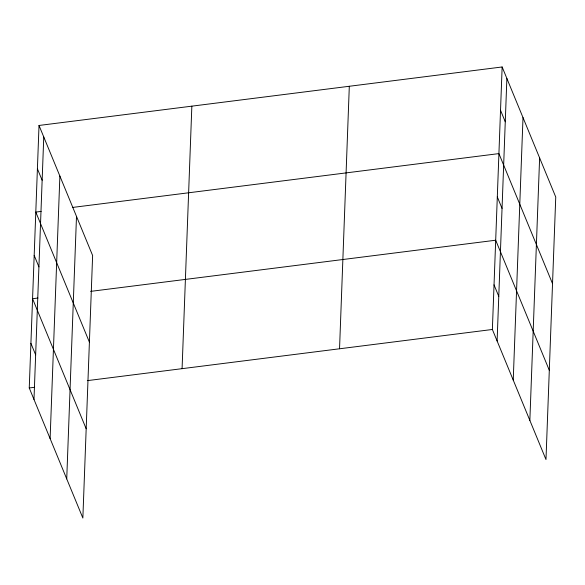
<?xml version="1.0" encoding="UTF-8"?>
<svg xmlns="http://www.w3.org/2000/svg" width="585" height="585" viewBox="0 0 585 585"><rect width="100%" height="100%" fill="white"/><g stroke="black" fill="none" stroke-linecap="round" stroke-linejoin="round"><path stroke-width="0.88" d="M39.02 125.461L92.627 255.521L82.858 518.032L29.25 387.965L39.02 125.461L502.142 66.968L555.75 197.035L545.981 459.539L492.373 329.479L502.142 66.968M33.988 399.46L43.758 136.948M50.113 438.589L59.882 176.078M66.734 478.903L76.496 216.392M182.081 368.667L191.851 106.156M339.541 348.777L349.311 86.273M497.111 340.967L506.881 78.456M513.235 380.096L523.005 117.585M529.856 420.41L539.619 157.906M41.155 211.412L35.795 212.084L89.403 342.152M72.438 207.456L498.917 153.599L552.525 283.659M37.937 298.036L32.57 298.716L86.178 428.776M90.668 291.374L495.692 240.223L549.3 370.29M29.25 387.965L34.61 387.292M87.34 380.63L492.373 329.479M500.526 110.28L505.264 121.775M497.308 196.911L502.04 208.399M494.032 284.851L498.771 296.339M37.403 168.773L42.142 180.26M34.186 255.396L38.917 266.892M30.91 343.344L35.648 354.832"/></g></svg>
